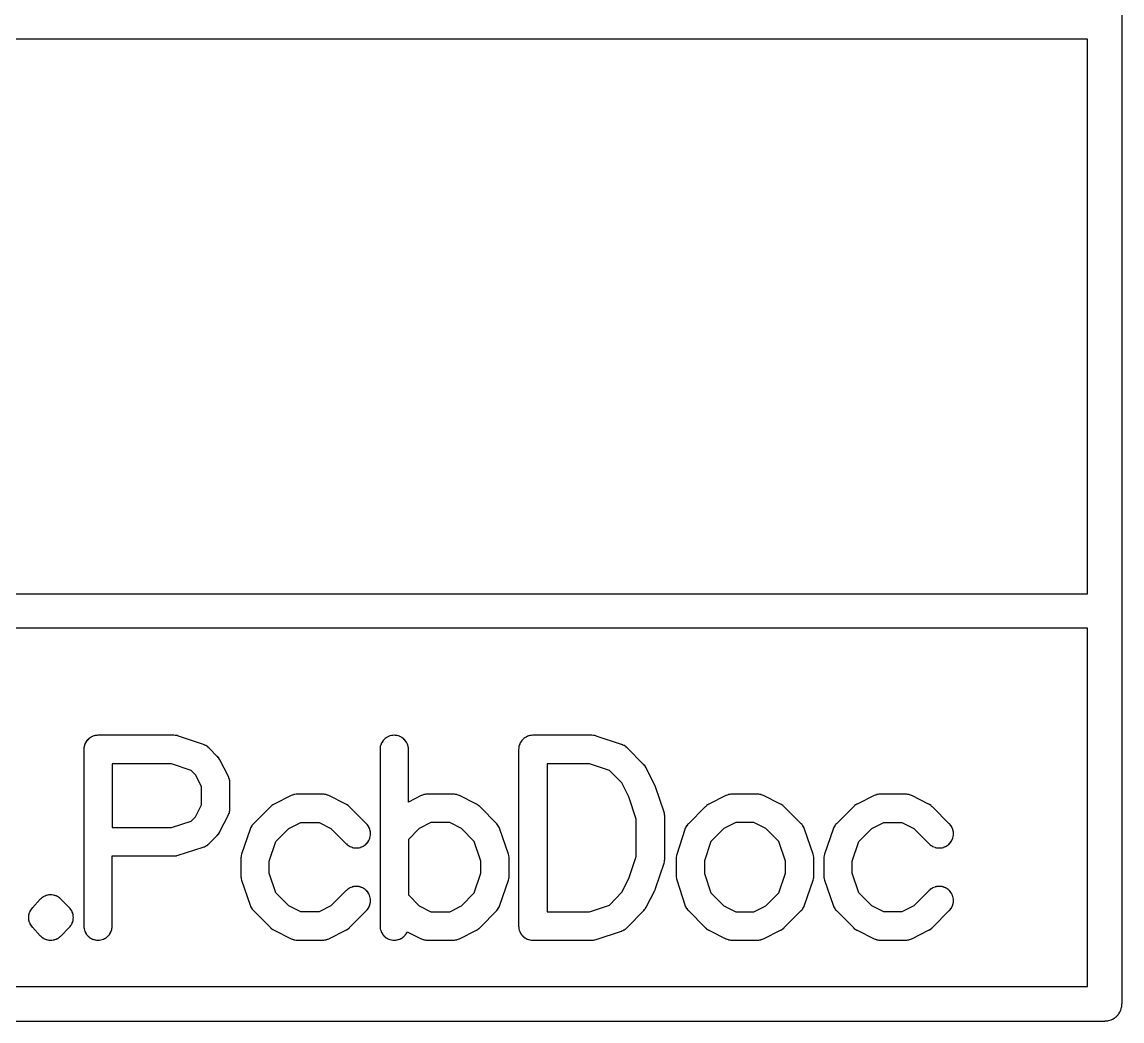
# Model space of a CAD drawing. Header units: inches. Extents: x -0.5 to 10, y -2.4 to 3.9.
# Drawn here: x 4.7484 to 4.969, y -2.3883 to -2.188 of the extents above; entities that cross this region are included whole.
import ezdxf

# ---------------------------------------------------------------- set-up
doc = ezdxf.new("R2010")
doc.units = ezdxf.units.IN

msp = doc.modelspace()

# ---------------------------------------------------------------- linework, layer by layer
msp.add_lwpolyline([(-0.4567, -2.38835), (4.9655, -2.38835), (4.96551, -2.38835), (4.965525, -2.388349), (4.965814, -2.388335), (4.965835, -2.388334), (4.965863, -2.38833), (4.966149, -2.388288), (4.966173, -2.388284), (4.966197, -2.388278), (4.966478, -2.388208), (4.966499, -2.388202), (4.966525, -2.388194), (4.966797, -2.388096), (4.966822, -2.388087), (4.966843, -2.388077), (4.967104, -2.387954), (4.967126, -2.387943), (4.967148, -2.387931), (4.967396, -2.387782), (4.967416, -2.387769), (4.967437, -2.387754), (4.967669, -2.387582), (4.96769, -2.387566), (4.967707, -2.387551), (4.967922, -2.387356), (4.96794, -2.38734), (4.967956, -2.387322), (4.968151, -2.387107), (4.968166, -2.38709), (4.968182, -2.387069), (4.968354, -2.386837), (4.968369, -2.386816), (4.968382, -2.386796), (4.968531, -2.386548), (4.968543, -2.386526), (4.968554, -2.386504), (4.968677, -2.386243), (4.968687, -2.386222), (4.968696, -2.386197), (4.968794, -2.385925), (4.968802, -2.385899), (4.968808, -2.385878), (4.968878, -2.385597), (4.968884, -2.385573), (4.968888, -2.385549), (4.96893, -2.385263), (4.968934, -2.385235), (4.968935, -2.385214), (4.968949, -2.384925), (4.96895, -2.38491), (4.96895, -2.3849), (4.96895, -1.9518)])
for points in [[(3.80655, -2.19145), (3.80655, -2.30265), (4.96205, -2.30265), (4.96205, -2.19145)], [(0.60965, -2.30955), (0.60965, -2.38145), (4.96205, -2.38145), (4.96205, -2.30955)], [(4.76075, -2.33389), (4.76075, -2.33389), (4.76075, -2.3339), (4.76075, -2.3693), (4.76075, -2.36931), (4.760751, -2.369325), (4.760762, -2.369555), (4.760764, -2.369581), (4.760767, -2.369604), (4.760801, -2.369832), (4.760804, -2.369855), (4.76081, -2.36988), (4.760866, -2.370104), (4.760873, -2.37013), (4.76088, -2.370151), (4.760958, -2.370368), (4.760967, -2.370392), (4.760977, -2.370413), (4.761075, -2.370622), (4.761087, -2.370644), (4.761099, -2.370665), (4.761217, -2.370863), (4.761232, -2.370886), (4.761244, -2.370903), (4.761382, -2.371089), (4.761398, -2.37111), (4.761413, -2.371127), (4.761568, -2.371297), (4.761585, -2.371315), (4.761603, -2.371332), (4.761773, -2.371487), (4.76179, -2.371502), (4.761811, -2.371518), (4.761997, -2.371656), (4.762014, -2.371668), (4.762037, -2.371683), (4.762235, -2.371801), (4.762256, -2.371813), (4.762278, -2.371825), (4.762487, -2.371923), (4.762508, -2.371933), (4.762532, -2.371942), (4.762749, -2.37202), (4.76277, -2.372027), (4.762796, -2.372034), (4.76302, -2.37209), (4.763045, -2.372096), (4.763068, -2.372099), (4.763296, -2.372133), (4.763319, -2.372136), (4.763345, -2.372138), (4.763575, -2.372149), (4.7636, -2.37215), (4.763625, -2.372149), (4.763855, -2.372138), (4.763881, -2.372136), (4.763904, -2.372133), (4.764132, -2.372099), (4.764155, -2.372096), (4.76418, -2.37209), (4.764404, -2.372034), (4.76443, -2.372027), (4.764451, -2.37202), (4.764668, -2.371942), (4.764692, -2.371933), (4.764713, -2.371923), (4.764922, -2.371825), (4.764944, -2.371813), (4.764965, -2.371801), (4.765163, -2.371683), (4.765186, -2.371668), (4.765203, -2.371656), (4.765389, -2.371518), (4.76541, -2.371502), (4.765427, -2.371487), (4.765597, -2.371332), (4.765615, -2.371315), (4.765632, -2.371297), (4.765787, -2.371127), (4.765802, -2.37111), (4.765818, -2.371089), (4.765956, -2.370903), (4.765968, -2.370886), (4.765983, -2.370863), (4.766101, -2.370665), (4.766113, -2.370644), (4.766125, -2.370622), (4.766223, -2.370413), (4.766233, -2.370392), (4.766242, -2.370368), (4.76632, -2.370151), (4.766327, -2.37013), (4.766334, -2.370104), (4.76639, -2.36988), (4.766396, -2.369855), (4.766399, -2.369832), (4.766433, -2.369604), (4.766436, -2.369581), (4.766438, -2.369555), (4.766449, -2.369325), (4.76645, -2.36931), (4.76645, -2.3693), (4.76645, -2.35525), (4.7788, -2.35525), (4.77881, -2.35525), (4.778826, -2.355249), (4.779068, -2.355237), (4.779095, -2.355235), (4.779095, -2.355235), (4.779119, -2.355232), (4.779359, -2.355194), (4.779388, -2.355189), (4.779388, -2.355189), (4.779409, -2.355184), (4.779644, -2.355122), (4.779651, -2.35512), (4.779669, -2.355114), (4.784669, -2.353514), (4.784684, -2.353509), (4.784691, -2.353507), (4.7849, -2.353428), (4.784919, -2.353421), (4.784944, -2.35341), (4.785145, -2.353312), (4.785165, -2.353302), (4.785187, -2.353289), (4.785378, -2.353173), (4.785398, -2.35316), (4.785417, -2.353146), (4.785596, -2.353012), (4.785614, -2.352998), (4.785633, -2.352982), (4.785798, -2.352832), (4.785805, -2.352825), (4.785815, -2.352815), (4.787515, -2.351115), (4.787524, -2.351106), (4.787534, -2.351096), (4.787702, -2.350908), (4.787721, -2.350886), (4.787721, -2.350886), (4.787736, -2.350867), (4.787883, -2.350662), (4.787899, -2.350639), (4.787899, -2.350639), (4.787912, -2.350617), (4.788036, -2.350398), (4.788043, -2.350386), (4.788049, -2.350375), (4.789749, -2.346975), (4.789753, -2.346966), (4.789759, -2.346954), (4.789847, -2.346754), (4.789855, -2.346736), (4.789864, -2.346711), (4.789934, -2.346505), (4.78994, -2.346486), (4.789946, -2.34646), (4.789996, -2.346248), (4.790001, -2.346225), (4.790005, -2.346203), (4.790035, -2.345987), (4.790038, -2.345966), (4.790039, -2.345941), (4.790049, -2.345723), (4.79005, -2.345711), (4.79005, -2.3457), (4.79005, -2.3406), (4.79005, -2.34059), (4.790049, -2.340576), (4.790039, -2.340353), (4.790037, -2.34033), (4.790034, -2.340306), (4.790003, -2.340084), (4.789999, -2.340062), (4.789994, -2.340038), (4.789941, -2.339821), (4.789934, -2.339796), (4.789927, -2.339775), (4.789854, -2.339564), (4.789847, -2.339544), (4.789837, -2.33952), (4.789744, -2.339316), (4.789738, -2.339304), (4.789734, -2.339295), (4.788034, -2.335995), (4.788026, -2.335981), (4.788021, -2.335972), (4.787899, -2.335763), (4.787885, -2.33574), (4.787885, -2.33574), (4.787871, -2.335719), (4.787728, -2.335524), (4.787712, -2.335503), (4.787712, -2.335503), (4.787695, -2.335484), (4.787533, -2.335303), (4.787529, -2.3353), (4.787515, -2.335285), (4.785815, -2.333585), (4.785804, -2.333574), (4.785799, -2.333569), (4.78564, -2.333424), (4.785625, -2.333411), (4.785605, -2.333395), (4.785433, -2.333265), (4.785414, -2.333251), (4.785396, -2.333239), (4.785213, -2.333125), (4.785194, -2.333114), (4.785173, -2.333103), (4.784981, -2.333007), (4.784958, -2.332996), (4.784939, -2.332988), (4.784739, -2.33291), (4.784731, -2.332906), (4.784717, -2.332902), (4.779717, -2.331202), (4.779704, -2.331197), (4.779691, -2.331194), (4.779444, -2.331124), (4.779414, -2.331117), (4.779414, -2.331117), (4.779391, -2.331113), (4.779138, -2.331071), (4.779106, -2.331067), (4.779106, -2.331067), (4.779084, -2.331065), (4.778827, -2.331051), (4.778809, -2.33105), (4.7788, -2.33105), (4.7636, -2.33105), (4.76359, -2.33105), (4.763575, -2.331051), (4.763345, -2.331062), (4.763319, -2.331064), (4.763296, -2.331067), (4.763068, -2.331101), (4.763045, -2.331104), (4.76302, -2.33111), (4.762796, -2.331166), (4.76277, -2.331173), (4.762749, -2.33118), (4.762532, -2.331258), (4.762508, -2.331267), (4.762487, -2.331277), (4.762278, -2.331375), (4.762256, -2.331387), (4.762235, -2.331399), (4.762037, -2.331517), (4.762014, -2.331532), (4.761997, -2.331544), (4.761811, -2.331682), (4.76179, -2.331698), (4.761773, -2.331713), (4.761603, -2.331868), (4.761585, -2.331885), (4.761568, -2.331903), (4.761413, -2.332073), (4.761398, -2.33209), (4.761382, -2.332111), (4.761244, -2.332297), (4.761232, -2.332314), (4.761217, -2.332337), (4.761099, -2.332535), (4.761087, -2.332556), (4.761075, -2.332578), (4.760977, -2.332787), (4.760967, -2.332808), (4.760958, -2.332832), (4.76088, -2.333049), (4.760873, -2.33307), (4.760866, -2.333096), (4.76081, -2.33332), (4.760804, -2.333345), (4.760801, -2.333368), (4.760767, -2.333596), (4.760764, -2.333619), (4.760762, -2.333645), (4.760751, -2.333875)], [(4.82561, -2.370441), (4.828425, -2.371849), (4.828434, -2.371853), (4.828446, -2.371859), (4.828646, -2.371947), (4.828664, -2.371955), (4.828689, -2.371964), (4.828895, -2.372034), (4.828914, -2.37204), (4.82894, -2.372046), (4.829152, -2.372096), (4.829175, -2.372101), (4.829197, -2.372105), (4.829413, -2.372135), (4.829434, -2.372138), (4.829459, -2.372139), (4.829677, -2.372149), (4.829689, -2.37215), (4.8297, -2.37215), (4.8348, -2.37215), (4.834811, -2.37215), (4.834823, -2.372149), (4.835041, -2.372139), (4.835066, -2.372138), (4.835087, -2.372135), (4.835303, -2.372105), (4.835325, -2.372101), (4.835348, -2.372096), (4.83556, -2.372046), (4.835586, -2.37204), (4.835605, -2.372034), (4.835811, -2.371964), (4.835836, -2.371955), (4.835854, -2.371947), (4.836054, -2.371859), (4.836066, -2.371853), (4.836075, -2.371849), (4.839475, -2.370149), (4.839482, -2.370146), (4.839499, -2.370136), (4.839728, -2.370005), (4.839752, -2.36999), (4.839752, -2.36999), (4.839775, -2.369974), (4.839988, -2.369819), (4.840013, -2.369799), (4.840013, -2.369799), (4.840031, -2.369783), (4.840225, -2.369605), (4.840235, -2.369595), (4.840245, -2.369585), (4.843545, -2.366185), (4.843551, -2.366179), (4.84356, -2.366169), (4.843698, -2.366013), (4.843713, -2.365996), (4.843726, -2.365979), (4.84385, -2.365812), (4.843863, -2.365793), (4.843875, -2.365775), (4.843983, -2.365598), (4.843993, -2.36558), (4.844005, -2.365559), (4.844097, -2.365372), (4.844106, -2.365353), (4.844115, -2.365332), (4.844191, -2.365138), (4.844196, -2.365125), (4.844198, -2.365117), (4.845898, -2.360117), (4.845903, -2.360104), (4.845906, -2.360091), (4.845976, -2.359844), (4.845983, -2.359814), (4.845983, -2.359814), (4.845987, -2.359791), (4.846029, -2.359538), (4.846033, -2.359506), (4.846033, -2.359506), (4.846035, -2.359484), (4.846049, -2.359227), (4.84605, -2.359209), (4.84605, -2.3592), (4.84605, -2.3558), (4.84605, -2.355791), (4.846049, -2.355773), (4.846035, -2.355516), (4.846033, -2.355494), (4.846033, -2.355494), (4.846029, -2.355462), (4.845987, -2.355209), (4.845983, -2.355186), (4.845983, -2.355186), (4.845976, -2.355156), (4.845906, -2.354909), (4.845903, -2.354896), (4.845898, -2.354883), (4.844198, -2.349883), (4.844196, -2.349875), (4.844191, -2.349862), (4.844115, -2.349668), (4.844106, -2.349647), (4.844097, -2.349628), (4.844005, -2.349441), (4.843993, -2.34942), (4.843983, -2.349402), (4.843875, -2.349225), (4.843863, -2.349207), (4.84385, -2.349188), (4.843726, -2.349021), (4.843713, -2.349004), (4.843698, -2.348987), (4.84356, -2.348831), (4.843551, -2.348821), (4.843545, -2.348815), (4.840245, -2.345415), (4.840235, -2.345405), (4.840225, -2.345395), (4.840031, -2.345217), (4.840013, -2.345201), (4.840013, -2.345201), (4.839988, -2.345181), (4.839775, -2.345026), (4.839752, -2.34501), (4.839752, -2.34501), (4.839728, -2.344995), (4.839499, -2.344864), (4.839482, -2.344854), (4.839475, -2.344851), (4.836075, -2.343151), (4.836066, -2.343147), (4.836054, -2.343141), (4.835854, -2.343053), (4.835836, -2.343045), (4.835811, -2.343036), (4.835605, -2.342966), (4.835586, -2.34296), (4.83556, -2.342954), (4.835348, -2.342904), (4.835325, -2.342899), (4.835303, -2.342895), (4.835087, -2.342865), (4.835066, -2.342862), (4.835041, -2.342861), (4.834823, -2.342851), (4.834811, -2.34285), (4.8348, -2.34285), (4.8297, -2.34285), (4.829689, -2.34285), (4.829677, -2.342851), (4.829459, -2.342861), (4.829434, -2.342862), (4.829413, -2.342865), (4.829197, -2.342895), (4.829175, -2.342899), (4.829152, -2.342904), (4.82894, -2.342954), (4.828914, -2.34296), (4.828895, -2.342966), (4.828689, -2.343036), (4.828664, -2.343045), (4.828646, -2.343053), (4.828446, -2.343141), (4.828434, -2.343147), (4.828425, -2.343151), (4.82585, -2.344439), (4.82585, -2.3339), (4.82585, -2.33389), (4.825849, -2.333875), (4.825838, -2.333645), (4.825836, -2.333619), (4.825833, -2.333596), (4.825799, -2.333368), (4.825796, -2.333345), (4.82579, -2.33332), (4.825734, -2.333096), (4.825727, -2.33307), (4.82572, -2.333049), (4.825642, -2.332832), (4.825633, -2.332808), (4.825623, -2.332787), (4.825525, -2.332578), (4.825513, -2.332556), (4.825501, -2.332535), (4.825383, -2.332337), (4.825368, -2.332314), (4.825356, -2.332297), (4.825218, -2.332111), (4.825202, -2.33209), (4.825187, -2.332073), (4.825032, -2.331903), (4.825015, -2.331885), (4.824997, -2.331868), (4.824827, -2.331713), (4.82481, -2.331698), (4.824789, -2.331682), (4.824603, -2.331544), (4.824586, -2.331532), (4.824563, -2.331517), (4.824365, -2.331399), (4.824344, -2.331387), (4.824322, -2.331375), (4.824113, -2.331277), (4.824092, -2.331267), (4.824068, -2.331258), (4.823851, -2.33118), (4.82383, -2.331173), (4.823804, -2.331166), (4.82358, -2.33111), (4.823555, -2.331104), (4.823532, -2.331101), (4.823304, -2.331067), (4.823281, -2.331064), (4.823255, -2.331062), (4.823025, -2.331051), (4.823, -2.33105), (4.822975, -2.331051), (4.822745, -2.331062), (4.822719, -2.331064), (4.822696, -2.331067), (4.822468, -2.331101), (4.822445, -2.331104), (4.82242, -2.33111), (4.822196, -2.331166), (4.82217, -2.331173), (4.822149, -2.33118), (4.821932, -2.331258), (4.821908, -2.331267), (4.821887, -2.331277), (4.821678, -2.331375), (4.821656, -2.331387), (4.821635, -2.331399), (4.821437, -2.331517), (4.821414, -2.331532), (4.821397, -2.331544), (4.821211, -2.331682), (4.82119, -2.331698), (4.821173, -2.331713), (4.821003, -2.331868), (4.820985, -2.331885), (4.820968, -2.331903), (4.820813, -2.332073), (4.820798, -2.33209), (4.820782, -2.332111), (4.820644, -2.332297), (4.820632, -2.332314), (4.820617, -2.332337), (4.820499, -2.332535), (4.820487, -2.332556), (4.820475, -2.332578), (4.820377, -2.332787), (4.820367, -2.332808), (4.820358, -2.332832), (4.82028, -2.333049), (4.820273, -2.33307), (4.820266, -2.333096), (4.82021, -2.33332), (4.820204, -2.333345), (4.820201, -2.333368), (4.820167, -2.333596), (4.820164, -2.333619), (4.820162, -2.333645), (4.820151, -2.333875), (4.82015, -2.33389), (4.82015, -2.3339), (4.82015, -2.3693), (4.82015, -2.36931), (4.820151, -2.369325), (4.820162, -2.369555), (4.820164, -2.369581), (4.820167, -2.369604), (4.820201, -2.369832), (4.820204, -2.369855), (4.82021, -2.36988), (4.820266, -2.370104), (4.820273, -2.37013), (4.82028, -2.370151), (4.820358, -2.370368), (4.820367, -2.370392), (4.820377, -2.370413), (4.820475, -2.370622), (4.820487, -2.370644), (4.820499, -2.370665), (4.820617, -2.370863), (4.820632, -2.370886), (4.820644, -2.370903), (4.820782, -2.371089), (4.820798, -2.37111), (4.820813, -2.371127), (4.820968, -2.371297), (4.820985, -2.371315), (4.821003, -2.371332), (4.821173, -2.371487), (4.82119, -2.371502), (4.821211, -2.371518), (4.821397, -2.371656), (4.821414, -2.371668), (4.821437, -2.371683), (4.821635, -2.371801), (4.821656, -2.371813), (4.821678, -2.371825), (4.821887, -2.371923), (4.821908, -2.371933), (4.821932, -2.371942), (4.822149, -2.37202), (4.82217, -2.372027), (4.822196, -2.372034), (4.82242, -2.37209), (4.822445, -2.372096), (4.822468, -2.372099), (4.822696, -2.372133), (4.822719, -2.372136), (4.822745, -2.372138), (4.822975, -2.372149), (4.823, -2.37215), (4.823025, -2.372149), (4.823255, -2.372138), (4.823281, -2.372136), (4.823304, -2.372133), (4.823532, -2.372099), (4.823555, -2.372096), (4.82358, -2.37209), (4.823804, -2.372034), (4.82383, -2.372027), (4.823851, -2.37202), (4.824068, -2.371942), (4.824092, -2.371933), (4.824113, -2.371923), (4.824322, -2.371825), (4.824344, -2.371813), (4.824365, -2.371801), (4.824563, -2.371683), (4.824586, -2.371668), (4.824603, -2.371656), (4.824789, -2.371518), (4.82481, -2.371502), (4.824827, -2.371487), (4.824997, -2.371332), (4.825015, -2.371315), (4.825032, -2.371297), (4.825187, -2.371127), (4.825202, -2.37111), (4.825218, -2.371089), (4.825356, -2.370903), (4.825368, -2.370886), (4.825383, -2.370863), (4.825501, -2.370665), (4.825513, -2.370644), (4.825525, -2.370622)], [(4.84795, -2.36931), (4.84795, -2.36931), (4.847951, -2.369325), (4.847962, -2.369555), (4.847964, -2.369581), (4.847967, -2.369604), (4.848001, -2.369832), (4.848004, -2.369855), (4.84801, -2.36988), (4.848066, -2.370104), (4.848073, -2.37013), (4.84808, -2.370151), (4.848158, -2.370368), (4.848167, -2.370392), (4.848177, -2.370413), (4.848275, -2.370622), (4.848287, -2.370644), (4.848299, -2.370665), (4.848417, -2.370863), (4.848432, -2.370886), (4.848444, -2.370903), (4.848582, -2.371089), (4.848598, -2.37111), (4.848613, -2.371127), (4.848768, -2.371297), (4.848785, -2.371315), (4.848803, -2.371332), (4.848973, -2.371487), (4.84899, -2.371502), (4.849011, -2.371518), (4.849197, -2.371656), (4.849214, -2.371668), (4.849237, -2.371683), (4.849435, -2.371801), (4.849456, -2.371813), (4.849478, -2.371825), (4.849687, -2.371923), (4.849708, -2.371933), (4.849732, -2.371942), (4.849949, -2.37202), (4.84997, -2.372027), (4.849996, -2.372034), (4.85022, -2.37209), (4.850245, -2.372096), (4.850268, -2.372099), (4.850496, -2.372133), (4.850519, -2.372136), (4.850545, -2.372138), (4.850775, -2.372149), (4.85079, -2.37215), (4.8508, -2.37215), (4.8626, -2.37215), (4.862609, -2.37215), (4.862627, -2.372149), (4.862878, -2.372136), (4.862908, -2.372133), (4.862908, -2.372133), (4.862932, -2.37213), (4.86318, -2.37209), (4.863208, -2.372084), (4.863208, -2.372084), (4.863233, -2.372078), (4.863476, -2.372012), (4.863484, -2.372009), (4.863501, -2.372004), (4.868601, -2.370304), (4.868611, -2.370301), (4.868624, -2.370296), (4.868833, -2.370214), (4.868855, -2.370205), (4.868877, -2.370195), (4.869078, -2.370094), (4.8691, -2.370082), (4.86912, -2.370071), (4.86931, -2.369951), (4.86933, -2.369938), (4.869349, -2.369924), (4.869527, -2.369786), (4.869546, -2.369771), (4.869564, -2.369755), (4.869728, -2.369602), (4.86974, -2.36959), (4.869745, -2.369585), (4.873045, -2.366185), (4.873055, -2.366175), (4.873062, -2.366167), (4.873214, -2.365994), (4.873231, -2.365974), (4.873245, -2.365955), (4.873379, -2.365768), (4.873393, -2.365747), (4.873406, -2.365726), (4.873522, -2.365527), (4.873526, -2.36552), (4.873534, -2.365505), (4.875234, -2.362205), (4.875239, -2.362195), (4.875242, -2.362188), (4.875319, -2.362024), (4.875326, -2.362007), (4.875334, -2.361989), (4.875397, -2.361819), (4.875401, -2.361809), (4.875404, -2.361801), (4.877104, -2.356701), (4.877109, -2.356684), (4.877112, -2.356676), (4.877178, -2.356433), (4.877184, -2.356408), (4.877184, -2.356408), (4.87719, -2.35638), (4.87723, -2.356132), (4.877233, -2.356108), (4.877233, -2.356108), (4.877236, -2.356078), (4.877249, -2.355827), (4.87725, -2.355809), (4.87725, -2.3558), (4.87725, -2.3474), (4.87725, -2.347391), (4.877249, -2.347373), (4.877236, -2.347122), (4.877233, -2.347092), (4.877233, -2.347092), (4.87723, -2.347068), (4.87719, -2.34682), (4.877184, -2.346792), (4.877184, -2.346792), (4.877178, -2.346767), (4.877112, -2.346524), (4.877109, -2.346516), (4.877104, -2.346499), (4.875404, -2.341399), (4.875398, -2.341382), (4.875391, -2.341366), (4.875264, -2.341058), (4.875255, -2.341037), (4.875249, -2.341025), (4.873549, -2.337625), (4.873543, -2.337614), (4.873536, -2.337602), (4.873412, -2.337383), (4.873399, -2.337361), (4.873399, -2.337361), (4.873383, -2.337338), (4.873236, -2.337133), (4.873221, -2.337114), (4.873221, -2.337114), (4.873202, -2.337092), (4.873034, -2.336904), (4.873024, -2.336894), (4.873015, -2.336885), (4.869715, -2.333585), (4.869704, -2.333574), (4.869698, -2.333569), (4.869537, -2.333422), (4.86952, -2.333407), (4.869502, -2.333392), (4.869328, -2.333261), (4.869309, -2.333248), (4.86929, -2.333235), (4.869104, -2.333121), (4.869084, -2.333109), (4.869064, -2.333098), (4.868869, -2.333001), (4.868846, -2.332991), (4.868826, -2.332982), (4.868623, -2.332904), (4.868614, -2.332901), (4.868601, -2.332896), (4.863501, -2.331196), (4.863484, -2.331191), (4.863476, -2.331188), (4.863233, -2.331122), (4.863208, -2.331116), (4.863208, -2.331116), (4.86318, -2.33111), (4.862932, -2.33107), (4.862908, -2.331067), (4.862908, -2.331067), (4.862878, -2.331064), (4.862627, -2.331051), (4.862609, -2.33105), (4.8626, -2.33105), (4.8508, -2.33105), (4.85079, -2.33105), (4.850775, -2.331051), (4.850545, -2.331062), (4.850519, -2.331064), (4.850496, -2.331067), (4.850268, -2.331101), (4.850245, -2.331104), (4.85022, -2.33111), (4.849996, -2.331166), (4.84997, -2.331173), (4.849949, -2.33118), (4.849732, -2.331258), (4.849708, -2.331267), (4.849687, -2.331277), (4.849478, -2.331375), (4.849456, -2.331387), (4.849435, -2.331399), (4.849237, -2.331517), (4.849214, -2.331532), (4.849197, -2.331544), (4.849011, -2.331682), (4.84899, -2.331698), (4.848973, -2.331713), (4.848803, -2.331868), (4.848785, -2.331885), (4.848768, -2.331903), (4.848613, -2.332073), (4.848598, -2.33209), (4.848582, -2.332111), (4.848444, -2.332297), (4.848432, -2.332314), (4.848417, -2.332337), (4.848299, -2.332535), (4.848287, -2.332556), (4.848275, -2.332578), (4.848177, -2.332787), (4.848167, -2.332808), (4.848158, -2.332832), (4.84808, -2.333049), (4.848073, -2.33307), (4.848066, -2.333096), (4.84801, -2.33332), (4.848004, -2.333345), (4.848001, -2.333368), (4.847967, -2.333596), (4.847964, -2.333619), (4.847962, -2.333645), (4.847951, -2.333875), (4.84795, -2.33389), (4.84795, -2.3339), (4.84795, -2.3693)], [(4.76645, -2.34955), (4.778355, -2.34955), (4.782273, -2.348296), (4.783158, -2.347412), (4.78435, -2.345027), (4.78435, -2.341291), (4.78317, -2.339001), (4.782254, -2.338085), (4.778329, -2.33675), (4.76645, -2.33675)], [(4.85365, -2.33675), (4.85365, -2.36645), (4.862138, -2.36645), (4.866139, -2.365116), (4.86866, -2.362519), (4.870066, -2.35979), (4.87155, -2.355338), (4.87155, -2.347862), (4.87006, -2.343393), (4.868658, -2.340588), (4.86616, -2.338091), (4.862138, -2.33675)], [(4.810312, -2.349742), (4.813385, -2.352815), (4.813395, -2.352825), (4.813403, -2.352832), (4.813573, -2.352987), (4.81359, -2.353002), (4.813611, -2.353018), (4.813797, -2.353156), (4.813814, -2.353168), (4.813837, -2.353183), (4.814035, -2.353301), (4.814056, -2.353313), (4.814078, -2.353325), (4.814287, -2.353423), (4.814308, -2.353433), (4.814332, -2.353442), (4.814549, -2.35352), (4.81457, -2.353527), (4.814596, -2.353534), (4.81482, -2.35359), (4.814845, -2.353596), (4.814868, -2.353599), (4.815096, -2.353633), (4.815119, -2.353636), (4.815145, -2.353638), (4.815375, -2.353649), (4.8154, -2.35365), (4.815425, -2.353649), (4.815655, -2.353638), (4.815681, -2.353636), (4.815704, -2.353633), (4.815932, -2.353599), (4.815955, -2.353596), (4.81598, -2.35359), (4.816204, -2.353534), (4.81623, -2.353527), (4.816251, -2.35352), (4.816468, -2.353442), (4.816492, -2.353433), (4.816513, -2.353423), (4.816722, -2.353325), (4.816744, -2.353313), (4.816765, -2.353301), (4.816963, -2.353183), (4.816986, -2.353168), (4.817003, -2.353156), (4.817189, -2.353018), (4.81721, -2.353002), (4.817227, -2.352987), (4.817397, -2.352832), (4.817415, -2.352815), (4.817432, -2.352797), (4.817587, -2.352627), (4.817602, -2.35261), (4.817618, -2.352589), (4.817756, -2.352403), (4.817768, -2.352386), (4.817783, -2.352363), (4.817901, -2.352165), (4.817913, -2.352144), (4.817925, -2.352122), (4.818023, -2.351913), (4.818033, -2.351892), (4.818042, -2.351868), (4.81812, -2.351651), (4.818127, -2.35163), (4.818134, -2.351604), (4.81819, -2.35138), (4.818196, -2.351355), (4.818199, -2.351332), (4.818233, -2.351104), (4.818236, -2.351081), (4.818238, -2.351055), (4.818249, -2.350825), (4.81825, -2.3508), (4.818249, -2.350775), (4.818238, -2.350545), (4.818236, -2.350519), (4.818233, -2.350496), (4.818199, -2.350268), (4.818196, -2.350245), (4.81819, -2.35022), (4.818134, -2.349996), (4.818127, -2.34997), (4.81812, -2.349949), (4.818042, -2.349732), (4.818033, -2.349708), (4.818023, -2.349687), (4.817925, -2.349478), (4.817913, -2.349456), (4.817901, -2.349435), (4.817783, -2.349237), (4.817768, -2.349214), (4.817756, -2.349197), (4.817618, -2.349011), (4.817602, -2.34899), (4.817587, -2.348973), (4.817432, -2.348803), (4.817425, -2.348795), (4.817415, -2.348785), (4.814015, -2.345385), (4.814006, -2.345376), (4.813996, -2.345366), (4.813808, -2.345198), (4.813786, -2.345179), (4.813786, -2.345179), (4.813767, -2.345164), (4.813562, -2.345017), (4.813539, -2.345001), (4.813539, -2.345001), (4.813517, -2.344988), (4.813298, -2.344864), (4.813286, -2.344857), (4.813275, -2.344851), (4.809875, -2.343151), (4.809866, -2.343147), (4.809854, -2.343141), (4.809654, -2.343053), (4.809636, -2.343045), (4.809611, -2.343036), (4.809405, -2.342966), (4.809386, -2.34296), (4.80936, -2.342954), (4.809148, -2.342904), (4.809125, -2.342899), (4.809103, -2.342895), (4.808887, -2.342865), (4.808866, -2.342862), (4.808841, -2.342861), (4.808623, -2.342851), (4.808611, -2.34285), (4.8086, -2.34285), (4.8036, -2.34285), (4.803589, -2.34285), (4.803577, -2.342851), (4.803359, -2.342861), (4.803334, -2.342862), (4.803313, -2.342865), (4.803097, -2.342895), (4.803075, -2.342899), (4.803052, -2.342904), (4.80284, -2.342954), (4.802814, -2.34296), (4.802795, -2.342966), (4.802589, -2.343036), (4.802564, -2.343045), (4.802546, -2.343053), (4.802346, -2.343141), (4.802334, -2.343147), (4.802325, -2.343151), (4.798925, -2.344851), (4.798914, -2.344857), (4.798902, -2.344864), (4.798683, -2.344988), (4.798661, -2.345001), (4.798661, -2.345001), (4.798638, -2.345017), (4.798433, -2.345164), (4.798414, -2.345179), (4.798414, -2.345179), (4.798392, -2.345198), (4.798204, -2.345366), (4.798194, -2.345376), (4.798185, -2.345385), (4.794785, -2.348785), (4.794774, -2.348796), (4.794769, -2.348801), (4.794624, -2.34896), (4.794611, -2.348975), (4.794595, -2.348995), (4.794465, -2.349167), (4.794451, -2.349186), (4.794439, -2.349204), (4.794325, -2.349387), (4.794314, -2.349406), (4.794303, -2.349427), (4.794207, -2.349619), (4.794196, -2.349642), (4.794188, -2.349661), (4.79411, -2.349861), (4.794106, -2.349869), (4.794102, -2.349883), (4.792402, -2.354883), (4.792397, -2.354896), (4.792394, -2.354909), (4.792324, -2.355156), (4.792317, -2.355186), (4.792317, -2.355186), (4.792313, -2.355209), (4.792271, -2.355462), (4.792267, -2.355494), (4.792267, -2.355494), (4.792265, -2.355516), (4.792251, -2.355773), (4.79225, -2.355791), (4.79225, -2.3558), (4.79225, -2.3592), (4.79225, -2.359209), (4.792251, -2.359227), (4.792265, -2.359484), (4.792267, -2.359506), (4.792267, -2.359506), (4.792271, -2.359538), (4.792313, -2.359791), (4.792317, -2.359814), (4.792317, -2.359814), (4.792324, -2.359844), (4.792394, -2.360091), (4.792397, -2.360104), (4.792402, -2.360117), (4.794102, -2.365117), (4.794106, -2.365131), (4.79411, -2.365139), (4.794188, -2.365339), (4.794196, -2.365358), (4.794207, -2.365381), (4.794303, -2.365573), (4.794314, -2.365594), (4.794325, -2.365613), (4.794439, -2.365796), (4.794451, -2.365814), (4.794465, -2.365833), (4.794595, -2.366005), (4.794611, -2.366025), (4.794624, -2.36604), (4.794769, -2.366199), (4.794774, -2.366204), (4.794785, -2.366215), (4.798185, -2.369615), (4.798194, -2.369624), (4.798204, -2.369634), (4.798392, -2.369802), (4.798414, -2.369821), (4.798414, -2.369821), (4.798433, -2.369836), (4.798638, -2.369983), (4.798661, -2.369999), (4.798661, -2.369999), (4.798683, -2.370012), (4.798902, -2.370136), (4.798914, -2.370143), (4.798925, -2.370149), (4.802325, -2.371849), (4.802334, -2.371853), (4.802346, -2.371859), (4.802546, -2.371947), (4.802564, -2.371955), (4.802589, -2.371964), (4.802795, -2.372034), (4.802814, -2.37204), (4.80284, -2.372046), (4.803052, -2.372096), (4.803075, -2.372101), (4.803097, -2.372105), (4.803313, -2.372135), (4.803334, -2.372138), (4.803359, -2.372139), (4.803577, -2.372149), (4.803589, -2.37215), (4.8036, -2.37215), (4.8086, -2.37215), (4.808611, -2.37215), (4.808623, -2.372149), (4.808841, -2.372139), (4.808866, -2.372138), (4.808887, -2.372135), (4.809103, -2.372105), (4.809125, -2.372101), (4.809148, -2.372096), (4.80936, -2.372046), (4.809386, -2.37204), (4.809405, -2.372034), (4.809611, -2.371964), (4.809636, -2.371955), (4.809654, -2.371947), (4.809854, -2.371859), (4.809866, -2.371853), (4.809875, -2.371849), (4.813275, -2.370149), (4.813286, -2.370143), (4.813298, -2.370136), (4.813517, -2.370012), (4.813539, -2.369999), (4.813539, -2.369999), (4.813562, -2.369983), (4.813767, -2.369836), (4.813786, -2.369821), (4.813786, -2.369821), (4.813808, -2.369802), (4.813996, -2.369634), (4.814006, -2.369624), (4.814015, -2.369615), (4.817415, -2.366215), (4.817425, -2.366205), (4.817432, -2.366197), (4.817587, -2.366027), (4.817602, -2.36601), (4.817618, -2.365989), (4.817756, -2.365803), (4.817768, -2.365786), (4.817783, -2.365763), (4.817901, -2.365565), (4.817913, -2.365544), (4.817925, -2.365522), (4.818023, -2.365313), (4.818033, -2.365292), (4.818042, -2.365268), (4.81812, -2.365051), (4.818127, -2.36503), (4.818134, -2.365004), (4.81819, -2.36478), (4.818196, -2.364755), (4.818199, -2.364732), (4.818233, -2.364504), (4.818236, -2.364481), (4.818238, -2.364455), (4.818249, -2.364225), (4.81825, -2.3642), (4.818249, -2.364175), (4.818238, -2.363945), (4.818236, -2.363919), (4.818233, -2.363896), (4.818199, -2.363668), (4.818196, -2.363645), (4.81819, -2.36362), (4.818134, -2.363396), (4.818127, -2.36337), (4.81812, -2.363349), (4.818042, -2.363132), (4.818033, -2.363108), (4.818023, -2.363087), (4.817925, -2.362878), (4.817913, -2.362856), (4.817901, -2.362835), (4.817783, -2.362637), (4.817768, -2.362614), (4.817756, -2.362597), (4.817618, -2.362411), (4.817602, -2.36239), (4.817587, -2.362373), (4.817432, -2.362203), (4.817415, -2.362185), (4.817397, -2.362168), (4.817227, -2.362013), (4.81721, -2.361998), (4.817189, -2.361982), (4.817003, -2.361844), (4.816986, -2.361832), (4.816963, -2.361817), (4.816765, -2.361699), (4.816744, -2.361687), (4.816722, -2.361675), (4.816513, -2.361577), (4.816492, -2.361567), (4.816468, -2.361558), (4.816251, -2.36148), (4.81623, -2.361473), (4.816204, -2.361466), (4.81598, -2.36141), (4.815955, -2.361404), (4.815932, -2.361401), (4.815704, -2.361367), (4.815681, -2.361364), (4.815655, -2.361362), (4.815425, -2.361351), (4.8154, -2.36135), (4.815375, -2.361351), (4.815145, -2.361362), (4.815119, -2.361364), (4.815096, -2.361367), (4.814868, -2.361401), (4.814845, -2.361404), (4.81482, -2.36141), (4.814596, -2.361466), (4.81457, -2.361473), (4.814549, -2.36148), (4.814332, -2.361558), (4.814308, -2.361567), (4.814287, -2.361577), (4.814078, -2.361675), (4.814056, -2.361687), (4.814035, -2.361699), (4.813837, -2.361817), (4.813814, -2.361832), (4.813797, -2.361844), (4.813611, -2.361982), (4.81359, -2.361998), (4.813573, -2.362013), (4.813403, -2.362168), (4.813395, -2.362175), (4.813385, -2.362185), (4.810312, -2.365258), (4.807927, -2.36645), (4.804273, -2.36645), (4.801888, -2.365258), (4.799285, -2.362654), (4.79795, -2.358729), (4.79795, -2.356271), (4.799285, -2.352346), (4.801888, -2.349742), (4.804273, -2.34855), (4.807927, -2.34855)], [(4.890789, -2.34285), (4.890789, -2.34285), (4.890777, -2.342851), (4.890559, -2.342861), (4.890534, -2.342862), (4.890513, -2.342865), (4.890297, -2.342895), (4.890275, -2.342899), (4.890252, -2.342904), (4.89004, -2.342954), (4.890014, -2.34296), (4.889995, -2.342966), (4.889789, -2.343036), (4.889764, -2.343045), (4.889746, -2.343053), (4.889546, -2.343141), (4.889534, -2.343147), (4.889525, -2.343151), (4.886125, -2.344851), (4.886114, -2.344857), (4.886102, -2.344864), (4.885883, -2.344988), (4.885861, -2.345001), (4.885861, -2.345001), (4.885838, -2.345017), (4.885633, -2.345164), (4.885614, -2.345179), (4.885614, -2.345179), (4.885592, -2.345198), (4.885404, -2.345366), (4.885394, -2.345376), (4.885385, -2.345385), (4.881985, -2.348785), (4.881975, -2.348795), (4.881968, -2.348802), (4.881818, -2.348967), (4.881802, -2.348986), (4.881788, -2.349004), (4.881654, -2.349183), (4.88164, -2.349202), (4.881627, -2.349222), (4.881511, -2.349413), (4.881498, -2.349435), (4.881488, -2.349455), (4.88139, -2.349656), (4.881379, -2.349681), (4.881372, -2.3497), (4.881293, -2.349909), (4.881291, -2.349916), (4.881286, -2.349931), (4.879686, -2.354931), (4.87968, -2.354949), (4.879678, -2.354956), (4.879616, -2.355191), (4.879611, -2.355212), (4.879611, -2.355212), (4.879606, -2.355241), (4.879568, -2.355481), (4.879565, -2.355505), (4.879565, -2.355505), (4.879563, -2.355532), (4.879551, -2.355774), (4.87955, -2.35579), (4.87955, -2.3558), (4.87955, -2.3592), (4.87955, -2.35921), (4.879551, -2.359226), (4.879563, -2.359468), (4.879565, -2.359495), (4.879565, -2.359495), (4.879568, -2.359519), (4.879606, -2.359759), (4.879611, -2.359788), (4.879611, -2.359788), (4.879616, -2.359809), (4.879678, -2.360044), (4.87968, -2.360051), (4.879686, -2.360069), (4.881286, -2.365069), (4.881291, -2.365084), (4.881293, -2.365091), (4.881372, -2.3653), (4.881379, -2.365319), (4.88139, -2.365344), (4.881488, -2.365545), (4.881498, -2.365565), (4.881511, -2.365587), (4.881627, -2.365778), (4.88164, -2.365798), (4.881654, -2.365817), (4.881788, -2.365996), (4.881802, -2.366014), (4.881818, -2.366033), (4.881968, -2.366198), (4.881975, -2.366205), (4.881985, -2.366215), (4.885385, -2.369615), (4.885394, -2.369624), (4.885404, -2.369634), (4.885592, -2.369802), (4.885614, -2.369821), (4.885614, -2.369821), (4.885633, -2.369836), (4.885838, -2.369983), (4.885861, -2.369999), (4.885861, -2.369999), (4.885883, -2.370012), (4.886102, -2.370136), (4.886114, -2.370143), (4.886125, -2.370149), (4.889525, -2.371849), (4.889534, -2.371853), (4.889546, -2.371859), (4.889746, -2.371947), (4.889764, -2.371955), (4.889789, -2.371964), (4.889995, -2.372034), (4.890014, -2.37204), (4.89004, -2.372046), (4.890252, -2.372096), (4.890275, -2.372101), (4.890297, -2.372105), (4.890513, -2.372135), (4.890534, -2.372138), (4.890559, -2.372139), (4.890777, -2.372149), (4.890789, -2.37215), (4.8908, -2.37215), (4.8958, -2.37215), (4.895811, -2.37215), (4.895823, -2.372149), (4.896041, -2.372139), (4.896066, -2.372138), (4.896087, -2.372135), (4.896303, -2.372105), (4.896325, -2.372101), (4.896348, -2.372096), (4.89656, -2.372046), (4.896586, -2.37204), (4.896605, -2.372034), (4.896811, -2.371964), (4.896836, -2.371955), (4.896854, -2.371947), (4.897054, -2.371859), (4.897066, -2.371853), (4.897075, -2.371849), (4.900475, -2.370149), (4.900486, -2.370143), (4.900498, -2.370136), (4.900717, -2.370012), (4.900739, -2.369999), (4.900739, -2.369999), (4.900762, -2.369983), (4.900967, -2.369836), (4.900986, -2.369821), (4.900986, -2.369821), (4.901008, -2.369802), (4.901196, -2.369634), (4.901206, -2.369624), (4.901215, -2.369615), (4.904615, -2.366215), (4.904626, -2.366204), (4.904631, -2.366199), (4.904776, -2.36604), (4.904789, -2.366025), (4.904805, -2.366005), (4.904935, -2.365833), (4.904949, -2.365814), (4.904961, -2.365796), (4.905075, -2.365613), (4.905086, -2.365594), (4.905097, -2.365573), (4.905193, -2.365381), (4.905204, -2.365358), (4.905212, -2.365339), (4.90529, -2.365139), (4.905294, -2.365131), (4.905298, -2.365117), (4.906998, -2.360117), (4.907003, -2.360104), (4.907006, -2.360091), (4.907076, -2.359844), (4.907083, -2.359814), (4.907083, -2.359814), (4.907087, -2.359791), (4.907129, -2.359538), (4.907133, -2.359506), (4.907133, -2.359506), (4.907135, -2.359484), (4.907149, -2.359227), (4.90715, -2.359209), (4.90715, -2.3592), (4.90715, -2.3558), (4.90715, -2.355791), (4.907149, -2.355773), (4.907135, -2.355516), (4.907133, -2.355494), (4.907133, -2.355494), (4.907129, -2.355462), (4.907087, -2.355209), (4.907083, -2.355186), (4.907083, -2.355186), (4.907076, -2.355156), (4.907006, -2.354909), (4.907003, -2.354896), (4.906998, -2.354883), (4.905298, -2.349883), (4.905294, -2.349869), (4.90529, -2.349861), (4.905212, -2.349661), (4.905204, -2.349642), (4.905193, -2.349619), (4.905097, -2.349427), (4.905086, -2.349406), (4.905075, -2.349387), (4.904961, -2.349204), (4.904949, -2.349186), (4.904935, -2.349167), (4.904805, -2.348995), (4.904789, -2.348975), (4.904776, -2.34896), (4.904631, -2.348801), (4.904626, -2.348796), (4.904615, -2.348785), (4.901215, -2.345385), (4.901206, -2.345376), (4.901196, -2.345366), (4.901008, -2.345198), (4.900986, -2.345179), (4.900986, -2.345179), (4.900967, -2.345164), (4.900762, -2.345017), (4.900739, -2.345001), (4.900739, -2.345001), (4.900717, -2.344988), (4.900498, -2.344864), (4.900486, -2.344857), (4.900475, -2.344851), (4.897075, -2.343151), (4.897066, -2.343147), (4.897054, -2.343141), (4.896854, -2.343053), (4.896836, -2.343045), (4.896811, -2.343036), (4.896605, -2.342966), (4.896586, -2.34296), (4.89656, -2.342954), (4.896348, -2.342904), (4.896325, -2.342899), (4.896303, -2.342895), (4.896087, -2.342865), (4.896066, -2.342862), (4.896041, -2.342861), (4.895823, -2.342851), (4.895811, -2.34285), (4.8958, -2.34285), (4.8908, -2.34285)], [(4.927212, -2.349742), (4.930285, -2.352815), (4.930295, -2.352825), (4.930303, -2.352832), (4.930473, -2.352987), (4.93049, -2.353002), (4.930511, -2.353018), (4.930697, -2.353156), (4.930714, -2.353168), (4.930737, -2.353183), (4.930935, -2.353301), (4.930956, -2.353313), (4.930978, -2.353325), (4.931187, -2.353423), (4.931208, -2.353433), (4.931232, -2.353442), (4.931449, -2.35352), (4.93147, -2.353527), (4.931496, -2.353534), (4.93172, -2.35359), (4.931745, -2.353596), (4.931768, -2.353599), (4.931996, -2.353633), (4.932019, -2.353636), (4.932045, -2.353638), (4.932275, -2.353649), (4.9323, -2.35365), (4.932325, -2.353649), (4.932555, -2.353638), (4.932581, -2.353636), (4.932604, -2.353633), (4.932832, -2.353599), (4.932855, -2.353596), (4.93288, -2.35359), (4.933104, -2.353534), (4.93313, -2.353527), (4.933151, -2.35352), (4.933368, -2.353442), (4.933392, -2.353433), (4.933413, -2.353423), (4.933622, -2.353325), (4.933644, -2.353313), (4.933665, -2.353301), (4.933863, -2.353183), (4.933886, -2.353168), (4.933903, -2.353156), (4.934089, -2.353018), (4.93411, -2.353002), (4.934127, -2.352987), (4.934297, -2.352832), (4.934315, -2.352815), (4.934332, -2.352797), (4.934487, -2.352627), (4.934502, -2.35261), (4.934518, -2.352589), (4.934656, -2.352403), (4.934668, -2.352386), (4.934683, -2.352363), (4.934801, -2.352165), (4.934813, -2.352144), (4.934825, -2.352122), (4.934923, -2.351913), (4.934933, -2.351892), (4.934942, -2.351868), (4.93502, -2.351651), (4.935027, -2.35163), (4.935034, -2.351604), (4.93509, -2.35138), (4.935096, -2.351355), (4.935099, -2.351332), (4.935133, -2.351104), (4.935136, -2.351081), (4.935138, -2.351055), (4.935149, -2.350825), (4.93515, -2.3508), (4.935149, -2.350775), (4.935138, -2.350545), (4.935136, -2.350519), (4.935133, -2.350496), (4.935099, -2.350268), (4.935096, -2.350245), (4.93509, -2.35022), (4.935034, -2.349996), (4.935027, -2.34997), (4.93502, -2.349949), (4.934942, -2.349732), (4.934933, -2.349708), (4.934923, -2.349687), (4.934825, -2.349478), (4.934813, -2.349456), (4.934801, -2.349435), (4.934683, -2.349237), (4.934668, -2.349214), (4.934656, -2.349197), (4.934518, -2.349011), (4.934502, -2.34899), (4.934487, -2.348973), (4.934332, -2.348803), (4.934325, -2.348795), (4.934315, -2.348785), (4.930915, -2.345385), (4.930906, -2.345376), (4.930896, -2.345366), (4.930708, -2.345198), (4.930686, -2.345179), (4.930686, -2.345179), (4.930667, -2.345164), (4.930462, -2.345017), (4.930439, -2.345001), (4.930439, -2.345001), (4.930417, -2.344988), (4.930198, -2.344864), (4.930186, -2.344857), (4.930175, -2.344851), (4.926775, -2.343151), (4.926766, -2.343147), (4.926754, -2.343141), (4.926554, -2.343053), (4.926536, -2.343045), (4.926511, -2.343036), (4.926305, -2.342966), (4.926286, -2.34296), (4.92626, -2.342954), (4.926048, -2.342904), (4.926025, -2.342899), (4.926003, -2.342895), (4.925787, -2.342865), (4.925766, -2.342862), (4.925741, -2.342861), (4.925523, -2.342851), (4.925511, -2.34285), (4.9255, -2.34285), (4.9205, -2.34285), (4.920489, -2.34285), (4.920477, -2.342851), (4.920259, -2.342861), (4.920234, -2.342862), (4.920213, -2.342865), (4.919997, -2.342895), (4.919975, -2.342899), (4.919952, -2.342904), (4.91974, -2.342954), (4.919714, -2.34296), (4.919695, -2.342966), (4.919489, -2.343036), (4.919464, -2.343045), (4.919446, -2.343053), (4.919246, -2.343141), (4.919234, -2.343147), (4.919225, -2.343151), (4.915825, -2.344851), (4.915814, -2.344857), (4.915802, -2.344864), (4.915583, -2.344988), (4.915561, -2.345001), (4.915561, -2.345001), (4.915538, -2.345017), (4.915333, -2.345164), (4.915314, -2.345179), (4.915314, -2.345179), (4.915292, -2.345198), (4.915104, -2.345366), (4.915094, -2.345376), (4.915085, -2.345385), (4.911685, -2.348785), (4.911674, -2.348796), (4.911669, -2.348801), (4.911524, -2.34896), (4.911511, -2.348975), (4.911495, -2.348995), (4.911365, -2.349167), (4.911351, -2.349186), (4.911339, -2.349204), (4.911225, -2.349387), (4.911214, -2.349406), (4.911203, -2.349427), (4.911107, -2.349619), (4.911096, -2.349642), (4.911088, -2.349661), (4.91101, -2.349861), (4.911006, -2.349869), (4.911002, -2.349883), (4.909302, -2.354883), (4.909297, -2.354896), (4.909294, -2.354909), (4.909224, -2.355156), (4.909217, -2.355186), (4.909217, -2.355186), (4.909213, -2.355209), (4.909171, -2.355462), (4.909167, -2.355494), (4.909167, -2.355494), (4.909165, -2.355516), (4.909151, -2.355773), (4.90915, -2.355791), (4.90915, -2.3558), (4.90915, -2.3592), (4.90915, -2.359209), (4.909151, -2.359227), (4.909165, -2.359484), (4.909167, -2.359506), (4.909167, -2.359506), (4.909171, -2.359538), (4.909213, -2.359791), (4.909217, -2.359814), (4.909217, -2.359814), (4.909224, -2.359844), (4.909294, -2.360091), (4.909297, -2.360104), (4.909302, -2.360117), (4.911002, -2.365117), (4.911006, -2.365131), (4.91101, -2.365139), (4.911088, -2.365339), (4.911096, -2.365358), (4.911107, -2.365381), (4.911203, -2.365573), (4.911214, -2.365594), (4.911225, -2.365613), (4.911339, -2.365796), (4.911351, -2.365814), (4.911365, -2.365833), (4.911495, -2.366005), (4.911511, -2.366025), (4.911524, -2.36604), (4.911669, -2.366199), (4.911674, -2.366204), (4.911685, -2.366215), (4.915085, -2.369615), (4.915094, -2.369624), (4.915104, -2.369634), (4.915292, -2.369802), (4.915314, -2.369821), (4.915314, -2.369821), (4.915333, -2.369836), (4.915538, -2.369983), (4.915561, -2.369999), (4.915561, -2.369999), (4.915583, -2.370012), (4.915802, -2.370136), (4.915814, -2.370143), (4.915825, -2.370149), (4.919225, -2.371849), (4.919234, -2.371853), (4.919246, -2.371859), (4.919446, -2.371947), (4.919464, -2.371955), (4.919489, -2.371964), (4.919695, -2.372034), (4.919714, -2.37204), (4.91974, -2.372046), (4.919952, -2.372096), (4.919975, -2.372101), (4.919997, -2.372105), (4.920213, -2.372135), (4.920234, -2.372138), (4.920259, -2.372139), (4.920477, -2.372149), (4.920489, -2.37215), (4.9205, -2.37215), (4.9255, -2.37215), (4.925511, -2.37215), (4.925523, -2.372149), (4.925741, -2.372139), (4.925766, -2.372138), (4.925787, -2.372135), (4.926003, -2.372105), (4.926025, -2.372101), (4.926048, -2.372096), (4.92626, -2.372046), (4.926286, -2.37204), (4.926305, -2.372034), (4.926511, -2.371964), (4.926536, -2.371955), (4.926554, -2.371947), (4.926754, -2.371859), (4.926766, -2.371853), (4.926775, -2.371849), (4.930175, -2.370149), (4.930186, -2.370143), (4.930198, -2.370136), (4.930417, -2.370012), (4.930439, -2.369999), (4.930439, -2.369999), (4.930462, -2.369983), (4.930667, -2.369836), (4.930686, -2.369821), (4.930686, -2.369821), (4.930708, -2.369802), (4.930896, -2.369634), (4.930906, -2.369624), (4.930915, -2.369615), (4.934315, -2.366215), (4.934325, -2.366205), (4.934332, -2.366197), (4.934487, -2.366027), (4.934502, -2.36601), (4.934518, -2.365989), (4.934656, -2.365803), (4.934668, -2.365786), (4.934683, -2.365763), (4.934801, -2.365565), (4.934813, -2.365544), (4.934825, -2.365522), (4.934923, -2.365313), (4.934933, -2.365292), (4.934942, -2.365268), (4.93502, -2.365051), (4.935027, -2.36503), (4.935034, -2.365004), (4.93509, -2.36478), (4.935096, -2.364755), (4.935099, -2.364732), (4.935133, -2.364504), (4.935136, -2.364481), (4.935138, -2.364455), (4.935149, -2.364225), (4.93515, -2.3642), (4.935149, -2.364175), (4.935138, -2.363945), (4.935136, -2.363919), (4.935133, -2.363896), (4.935099, -2.363668), (4.935096, -2.363645), (4.93509, -2.36362), (4.935034, -2.363396), (4.935027, -2.36337), (4.93502, -2.363349), (4.934942, -2.363132), (4.934933, -2.363108), (4.934923, -2.363087), (4.934825, -2.362878), (4.934813, -2.362856), (4.934801, -2.362835), (4.934683, -2.362637), (4.934668, -2.362614), (4.934656, -2.362597), (4.934518, -2.362411), (4.934502, -2.36239), (4.934487, -2.362373), (4.934332, -2.362203), (4.934315, -2.362185), (4.934297, -2.362168), (4.934127, -2.362013), (4.93411, -2.361998), (4.934089, -2.361982), (4.933903, -2.361844), (4.933886, -2.361832), (4.933863, -2.361817), (4.933665, -2.361699), (4.933644, -2.361687), (4.933622, -2.361675), (4.933413, -2.361577), (4.933392, -2.361567), (4.933368, -2.361558), (4.933151, -2.36148), (4.93313, -2.361473), (4.933104, -2.361466), (4.93288, -2.36141), (4.932855, -2.361404), (4.932832, -2.361401), (4.932604, -2.361367), (4.932581, -2.361364), (4.932555, -2.361362), (4.932325, -2.361351), (4.9323, -2.36135), (4.932275, -2.361351), (4.932045, -2.361362), (4.932019, -2.361364), (4.931996, -2.361367), (4.931768, -2.361401), (4.931745, -2.361404), (4.93172, -2.36141), (4.931496, -2.361466), (4.93147, -2.361473), (4.931449, -2.36148), (4.931232, -2.361558), (4.931208, -2.361567), (4.931187, -2.361577), (4.930978, -2.361675), (4.930956, -2.361687), (4.930935, -2.361699), (4.930737, -2.361817), (4.930714, -2.361832), (4.930697, -2.361844), (4.930511, -2.361982), (4.93049, -2.361998), (4.930473, -2.362013), (4.930303, -2.362168), (4.930295, -2.362175), (4.930285, -2.362185), (4.927212, -2.365258), (4.924827, -2.36645), (4.921173, -2.36645), (4.918788, -2.365258), (4.916185, -2.362654), (4.91485, -2.358729), (4.91485, -2.356271), (4.916185, -2.352346), (4.918788, -2.349742), (4.921173, -2.34855), (4.924827, -2.34855)], [(4.82585, -2.351956), (4.82585, -2.363044), (4.828008, -2.365267), (4.830373, -2.36645), (4.834127, -2.36645), (4.836492, -2.365267), (4.839008, -2.362675), (4.84035, -2.358729), (4.84035, -2.356271), (4.839008, -2.352325), (4.836492, -2.349733), (4.834127, -2.34855), (4.830373, -2.34855), (4.828008, -2.349733)], [(4.891473, -2.34855), (4.889088, -2.349742), (4.886504, -2.352327), (4.88525, -2.356245), (4.88525, -2.358755), (4.886504, -2.362673), (4.889088, -2.365258), (4.891473, -2.36645), (4.895127, -2.36645), (4.897512, -2.365258), (4.900115, -2.362654), (4.90145, -2.358729), (4.90145, -2.356271), (4.900115, -2.352346), (4.897512, -2.349742), (4.895127, -2.34855)], [(4.7561, -2.36387), (4.7561, -2.36387), (4.756097, -2.363868), (4.755923, -2.36371), (4.755902, -2.363692), (4.755902, -2.363692), (4.755884, -2.363678), (4.755695, -2.363539), (4.755674, -2.363524), (4.755653, -2.363511), (4.755451, -2.363391), (4.755428, -2.363378), (4.755407, -2.363368), (4.755194, -2.363269), (4.755174, -2.36326), (4.755147, -2.36325), (4.754925, -2.363173), (4.754905, -2.363166), (4.754905, -2.363166), (4.754877, -2.363159), (4.754649, -2.363104), (4.754627, -2.363099), (4.7546, -2.363095), (4.754367, -2.363063), (4.754339, -2.36306), (4.754339, -2.36306), (4.754317, -2.363059), (4.754082, -2.363051), (4.754059, -2.36305), (4.754032, -2.363051), (4.753797, -2.363067), (4.75377, -2.363069), (4.753748, -2.363072), (4.753516, -2.363111), (4.753493, -2.363115), (4.753493, -2.363115), (4.753467, -2.363122), (4.75324, -2.363183), (4.753218, -2.36319), (4.753218, -2.36319), (4.753192, -2.363199), (4.752973, -2.363283), (4.75295, -2.363292), (4.752927, -2.363303), (4.752717, -2.363409), (4.752696, -2.36342), (4.752674, -2.363433), (4.752475, -2.363559), (4.752454, -2.363573), (4.752454, -2.363573), (4.752434, -2.363588), (4.752249, -2.363733), (4.752228, -2.363751), (4.752212, -2.363766), (4.752042, -2.363929), (4.752035, -2.363936), (4.752025, -2.363947), (4.750425, -2.365647), (4.750416, -2.365656), (4.750408, -2.365665), (4.750255, -2.365846), (4.750238, -2.365866), (4.750238, -2.365866), (4.750224, -2.365886), (4.75009, -2.36608), (4.750077, -2.3661), (4.750063, -2.366123), (4.749949, -2.36633), (4.749938, -2.366352), (4.749927, -2.366375), (4.749834, -2.366593), (4.749826, -2.366614), (4.749817, -2.36664), (4.749747, -2.366866), (4.74974, -2.36689), (4.749734, -2.366915), (4.749687, -2.367146), (4.749682, -2.367172), (4.749682, -2.367172), (4.749679, -2.367196), (4.749656, -2.367431), (4.749654, -2.367457), (4.749654, -2.367457), (4.749653, -2.367482), (4.749653, -2.367718), (4.749654, -2.367743), (4.749654, -2.367743), (4.749656, -2.367769), (4.749679, -2.368004), (4.749682, -2.368028), (4.749682, -2.368028), (4.749687, -2.368054), (4.749734, -2.368285), (4.74974, -2.36831), (4.749747, -2.368334), (4.749817, -2.36856), (4.749826, -2.368586), (4.749834, -2.368607), (4.749927, -2.368825), (4.749938, -2.368848), (4.749949, -2.36887), (4.750063, -2.369077), (4.750077, -2.3691), (4.75009, -2.36912), (4.750224, -2.369314), (4.750238, -2.369334), (4.750238, -2.369334), (4.750255, -2.369354), (4.750408, -2.369535), (4.750416, -2.369544), (4.750425, -2.369553), (4.752025, -2.371253), (4.752035, -2.371264), (4.752042, -2.371271), (4.752212, -2.371434), (4.752228, -2.371449), (4.752249, -2.371467), (4.752434, -2.371612), (4.752454, -2.371627), (4.752454, -2.371627), (4.752475, -2.371641), (4.752674, -2.371767), (4.752696, -2.37178), (4.752717, -2.371791), (4.752927, -2.371897), (4.75295, -2.371908), (4.752973, -2.371917), (4.753192, -2.372001), (4.753218, -2.37201), (4.753218, -2.37201), (4.75324, -2.372017), (4.753467, -2.372078), (4.753493, -2.372085), (4.753493, -2.372085), (4.753516, -2.372089), (4.753748, -2.372128), (4.75377, -2.372131), (4.753797, -2.372133), (4.754032, -2.372149), (4.754059, -2.37215), (4.754082, -2.372149), (4.754317, -2.372141), (4.754339, -2.37214), (4.754339, -2.37214), (4.754367, -2.372137), (4.7546, -2.372105), (4.754627, -2.372101), (4.754649, -2.372096), (4.754877, -2.372041), (4.754905, -2.372034), (4.754905, -2.372034), (4.754925, -2.372027), (4.755147, -2.37195), (4.755174, -2.37194), (4.755194, -2.371931), (4.755407, -2.371832), (4.755428, -2.371822), (4.755451, -2.371809), (4.755653, -2.371689), (4.755674, -2.371676), (4.755695, -2.371661), (4.755884, -2.371522), (4.755902, -2.371508), (4.755902, -2.371508), (4.755923, -2.37149), (4.756097, -2.371332), (4.7561, -2.37133), (4.756115, -2.371315), (4.757815, -2.369615), (4.757825, -2.369605), (4.757832, -2.369597), (4.757987, -2.369427), (4.758002, -2.36941), (4.758018, -2.369389), (4.758156, -2.369203), (4.758168, -2.369186), (4.758183, -2.369163), (4.758301, -2.368965), (4.758313, -2.368944), (4.758325, -2.368922), (4.758423, -2.368713), (4.758433, -2.368692), (4.758442, -2.368668), (4.75852, -2.368451), (4.758527, -2.36843), (4.758534, -2.368404), (4.75859, -2.36818), (4.758596, -2.368155), (4.758599, -2.368132), (4.758633, -2.367904), (4.758636, -2.367881), (4.758638, -2.367855), (4.758649, -2.367625), (4.75865, -2.3676), (4.758649, -2.367575), (4.758638, -2.367345), (4.758636, -2.367319), (4.758633, -2.367296), (4.758599, -2.367068), (4.758596, -2.367045), (4.75859, -2.36702), (4.758534, -2.366796), (4.758527, -2.36677), (4.75852, -2.366749), (4.758442, -2.366532), (4.758433, -2.366508), (4.758423, -2.366487), (4.758325, -2.366278), (4.758313, -2.366256), (4.758301, -2.366235), (4.758183, -2.366037), (4.758168, -2.366014), (4.758156, -2.365997), (4.758018, -2.365811), (4.758002, -2.36579), (4.757987, -2.365773), (4.757832, -2.365603), (4.757825, -2.365595), (4.757815, -2.365585), (4.756115, -2.363885)]]:
    msp.add_lwpolyline(points, close=True)

doc.saveas('drawing.dxf')
